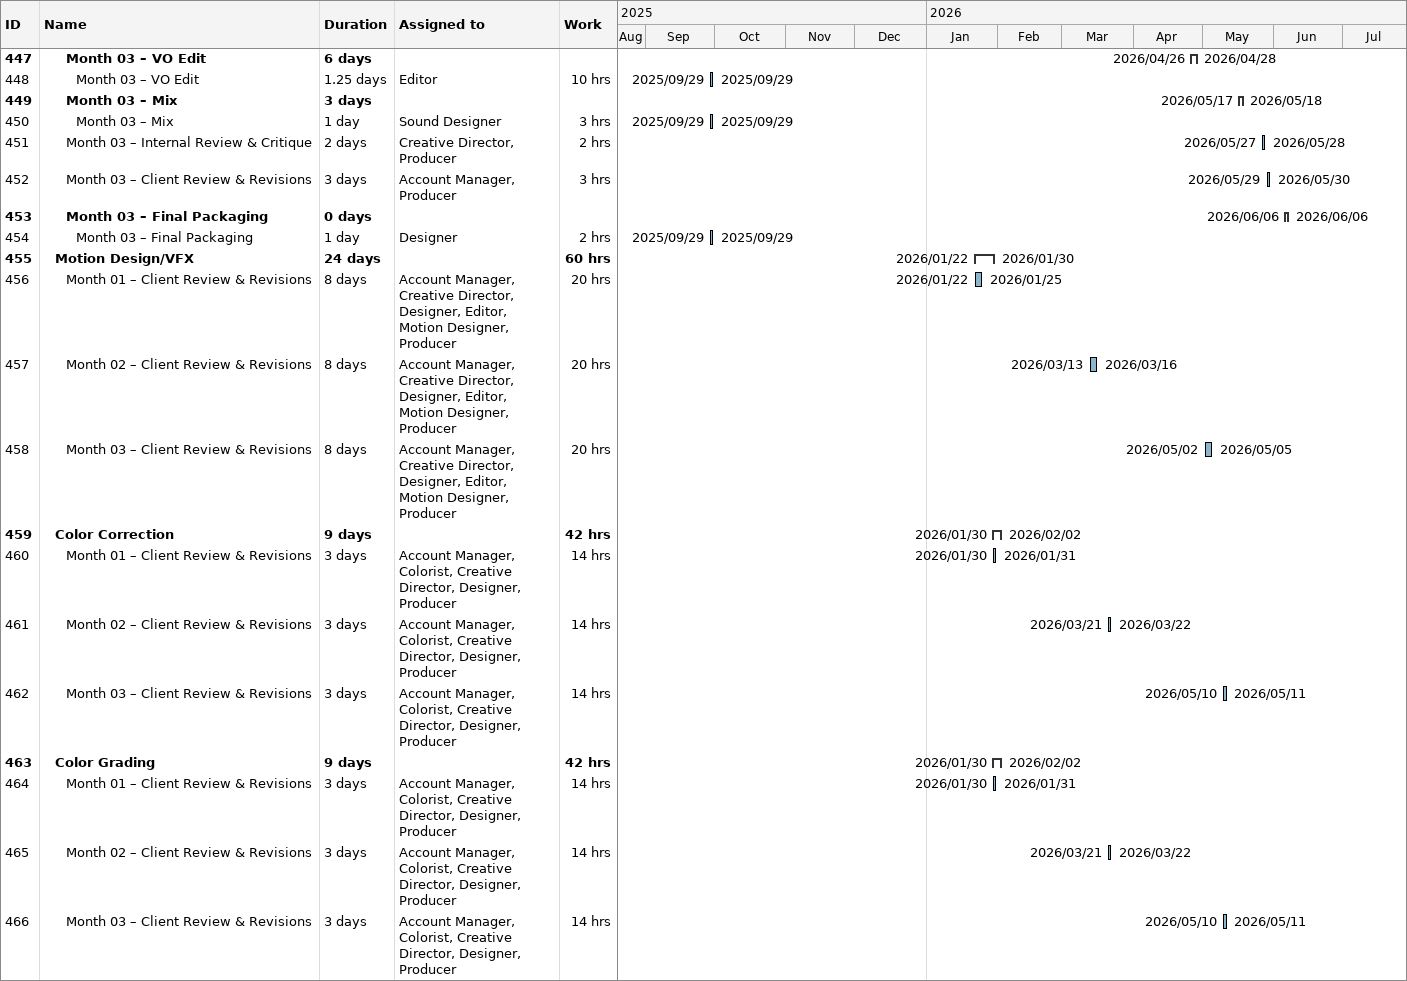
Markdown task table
| ID | Level | Task | Duration | Start | Finish | Resources | Work (h) |
|---|---|---|---|---|---|---|---|
| 447 | 3 | **Month 03 – VO Edit** | 6d | 2026-04-26 | 2026-04-28 |  |  |
| 448 | 4 | Month 03 – VO Edit | 1.25d | 2025-09-29 | 2025-09-29 | Editor | 10 |
| 449 | 3 | **Month 03 – Mix** | 3d | 2026-05-17 | 2026-05-18 |  |  |
| 450 | 4 | Month 03 – Mix | 1d | 2025-09-29 | 2025-09-29 | Sound Designer | 3 |
| 451 | 3 | Month 03 – Internal Review & Critique | 2d | 2026-05-27 | 2026-05-28 | Creative Director, Producer | 2 |
| 452 | 3 | Month 03 – Client Review & Revisions | 3d | 2026-05-29 | 2026-05-30 | Account Manager, Producer | 3 |
| 453 | 3 | **Month 03 – Final Packaging** | 0d | 2026-06-06 | 2026-06-06 |  |  |
| 454 | 4 | Month 03 – Final Packaging | 1d | 2025-09-29 | 2025-09-29 | Designer | 2 |
| 455 | 2 | **Motion Design/VFX** | 24d | 2026-01-22 | 2026-01-30 |  | 60 |
| 456 | 3 | Month 01 – Client Review & Revisions | 8d | 2026-01-22 | 2026-01-25 | Account Manager, Creative Director, Designer, Editor, Motion Designer, Producer | 20 |
| 457 | 3 | Month 02 – Client Review & Revisions | 8d | 2026-03-13 | 2026-03-16 | Account Manager, Creative Director, Designer, Editor, Motion Designer, Producer | 20 |
| 458 | 3 | Month 03 – Client Review & Revisions | 8d | 2026-05-02 | 2026-05-05 | Account Manager, Creative Director, Designer, Editor, Motion Designer, Producer | 20 |
| 459 | 2 | **Color Correction** | 9d | 2026-01-30 | 2026-02-02 |  | 42 |
| 460 | 3 | Month 01 – Client Review & Revisions | 3d | 2026-01-30 | 2026-01-31 | Account Manager, Colorist, Creative Director, Designer, Producer | 14 |
| 461 | 3 | Month 02 – Client Review & Revisions | 3d | 2026-03-21 | 2026-03-22 | Account Manager, Colorist, Creative Director, Designer, Producer | 14 |
| 462 | 3 | Month 03 – Client Review & Revisions | 3d | 2026-05-10 | 2026-05-11 | Account Manager, Colorist, Creative Director, Designer, Producer | 14 |
| 463 | 2 | **Color Grading** | 9d | 2026-01-30 | 2026-02-02 |  | 42 |
| 464 | 3 | Month 01 – Client Review & Revisions | 3d | 2026-01-30 | 2026-01-31 | Account Manager, Colorist, Creative Director, Designer, Producer | 14 |
| 465 | 3 | Month 02 – Client Review & Revisions | 3d | 2026-03-21 | 2026-03-22 | Account Manager, Colorist, Creative Director, Designer, Producer | 14 |
| 466 | 3 | Month 03 – Client Review & Revisions | 3d | 2026-05-10 | 2026-05-11 | Account Manager, Colorist, Creative Director, Designer, Producer | 14 |
